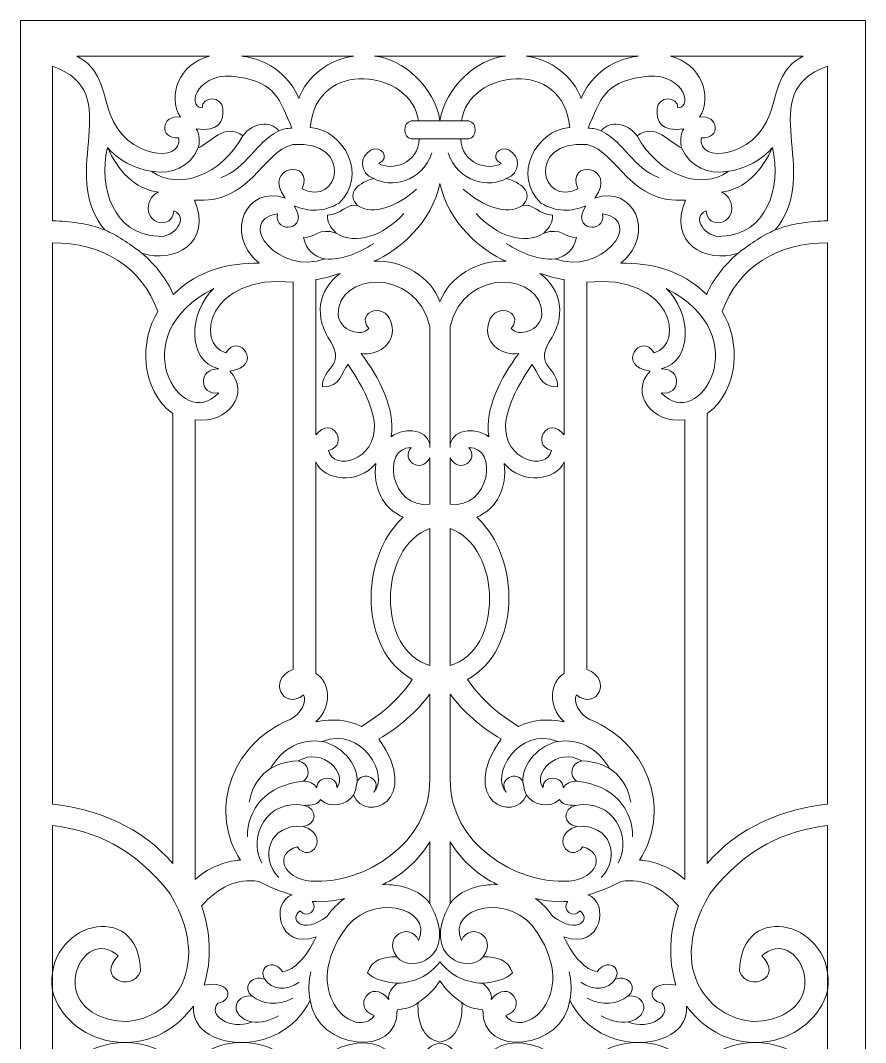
# Model space of a CAD drawing. Header units: centimetres. Extents: x -27.5 to -15.7, y -4.3 to 9.5.
# Drawn here: x -21.33 to -15.66, y 2.64 to 9.5 of the extents above; entities that cross this region are included whole.
import ezdxf

# ---------------------------------------------------------------- set-up
doc = ezdxf.new("R2010")
doc.units = ezdxf.units.CM
doc.header["$MEASUREMENT"] = 0
doc.layers.add('layer 1', color=7, linetype='Continuous')

msp = doc.modelspace()

# ---------------------------------------------------------------- linework, layer by layer
at = {"layer": 'layer 1', "color": 7, "lineweight": 9}
for points, knots in [([(-15.66078, 9.5), (-15.66078, 9.5), (-15.66078, -4.26058), (-15.66078, -4.26058), (-15.66078, -4.26058), (-15.66078, -4.26058), (-21.33182, -4.26058), (-21.33182, -4.26058), (-21.33182, -4.26058), (-21.33182, -4.26058), (-21.33182, 9.5), (-21.33182, 9.5), (-21.33182, 9.5), (-21.33182, 9.5), (-15.66078, 9.5), (-15.66078, 9.5)], [0, 0, 0, 0, 0.2, 0.2, 0.2, 0.2, 0.4, 0.4, 0.4, 0.4, 0.6, 0.6, 0.6, 0.6, 1, 1, 1, 1]), ([(-20.7298, 8.8717), (-20.7867, 9.04242), (-20.79231, 9.18005), (-20.9544, 9.26065), (-20.9544, 9.26065), (-20.65923, 9.26065), (-20.35923, 9.26065), (-20.06408, 9.26065), (-20.06408, 9.26065), (-20.266, 9.20987), (-20.34871, 8.99579), (-20.25763, 8.85062), (-20.25763, 8.85062), (-20.39033, 8.87377), (-20.40345, 8.7009), (-20.26973, 8.71271), (-20.26973, 8.71271), (-20.24271, 8.53705), (-20.62608, 8.57588), (-20.7298, 8.8717)], [0, 0, 0, 0, 0.1666667, 0.1666667, 0.1666667, 0.1666667, 0.3333333, 0.3333333, 0.3333333, 0.3333333, 0.5, 0.5, 0.5, 0.5, 0.6666667, 0.6666667, 0.6666667, 0.6666667, 1, 1, 1, 1]), ([(-19.84822, 9.26065), (-19.6504, 9.23944), (-19.5092, 9.1027), (-19.46349, 8.97567), (-19.46349, 8.97567), (-19.41342, 9.12436), (-19.25747, 9.24159), (-19.09372, 9.26065), (-19.09372, 9.26065), (-19.32911, 9.26065), (-19.61282, 9.26065), (-19.84822, 9.26065)], [0, 0, 0, 0, 0.25, 0.25, 0.25, 0.25, 0.5, 0.5, 0.5, 0.5, 1, 1, 1, 1]), ([(-18.9568, 9.26065), (-18.76399, 9.24306), (-18.55225, 9.05259), (-18.51647, 8.82757), (-18.51647, 8.82757), (-18.4807, 9.05259), (-18.26896, 9.24306), (-18.07613, 9.26065), (-18.07613, 9.26065), (-18.36969, 9.26065), (-18.66324, 9.26065), (-18.9568, 9.26065)], [0, 0, 0, 0, 0.25, 0.25, 0.25, 0.25, 0.5, 0.5, 0.5, 0.5, 1, 1, 1, 1]), ([(-17.18474, 9.26065), (-17.38256, 9.23944), (-17.52374, 9.1027), (-17.56945, 8.97567), (-17.56945, 8.97567), (-17.61952, 9.12436), (-17.77548, 9.24159), (-17.93923, 9.26065), (-17.93923, 9.26065), (-17.70384, 9.26065), (-17.42013, 9.26065), (-17.18474, 9.26065)], [0, 0, 0, 0, 0.25, 0.25, 0.25, 0.25, 0.5, 0.5, 0.5, 0.5, 1, 1, 1, 1]), ([(-16.30315, 8.8717), (-16.24623, 9.04242), (-16.24064, 9.18005), (-16.07855, 9.26065), (-16.07855, 9.26065), (-16.37371, 9.26065), (-16.6737, 9.26065), (-16.96887, 9.26065), (-16.96887, 9.26065), (-16.76695, 9.20987), (-16.68424, 8.99579), (-16.77532, 8.85062), (-16.77532, 8.85062), (-16.64262, 8.87377), (-16.62949, 8.7009), (-16.76323, 8.71271), (-16.76323, 8.71271), (-16.79024, 8.53705), (-16.40688, 8.57588), (-16.30315, 8.8717)], [0, 0, 0, 0, 0.1666667, 0.1666667, 0.1666667, 0.1666667, 0.3333333, 0.3333333, 0.3333333, 0.3333333, 0.5, 0.5, 0.5, 0.5, 0.6666667, 0.6666667, 0.6666667, 0.6666667, 1, 1, 1, 1]), ([(-20.76567, 8.09458), (-20.88274, 8.1404), (-20.99979, 8.15219), (-21.11687, 8.15657), (-21.11687, 8.15657), (-21.11687, 8.50794), (-21.11687, 8.84154), (-21.11687, 9.1929), (-21.11687, 9.1929), (-20.60918, 9.01914), (-21.08989, 8.4814), (-20.76567, 8.09458)], [0, 0, 0, 0, 0.25, 0.25, 0.25, 0.25, 0.5, 0.5, 0.5, 0.5, 1, 1, 1, 1]), ([(-19.6073, 8.20365), (-19.89658, 8.15497), (-19.59077, 7.78375), (-19.28839, 7.9007), (-19.28839, 7.9007), (-19.36813, 7.91841), (-19.4133, 7.95827), (-19.4319, 8.0442), (-19.4319, 8.0442), (-19.35394, 8.04155), (-19.32915, 8.11329), (-19.21398, 8.07343), (-19.21398, 8.07343), (-19.25207, 8.11507), (-19.27156, 8.14342), (-19.27245, 8.19302), (-19.27245, 8.19302), (-19.1812, 8.19657), (-19.14311, 8.27452), (-19.07048, 8.25946), (-19.07048, 8.25946), (-19.13603, 8.32767), (-19.09439, 8.4012), (-18.96152, 8.44017), (-18.96152, 8.44017), (-19.05807, 8.47384), (-19.05807, 8.59077), (-18.97747, 8.63152), (-18.97747, 8.63152), (-18.91545, 8.66652), (-18.84546, 8.5797), (-18.92698, 8.54116), (-18.92698, 8.54116), (-18.84393, 8.48779), (-18.65922, 8.53961), (-18.6559, 8.70592), (-18.6559, 8.70592), (-18.67361, 8.70592), (-18.69133, 8.70592), (-18.70905, 8.70592), (-18.70905, 8.70592), (-18.7662, 8.71256), (-18.76975, 8.8171), (-18.70905, 8.82552), (-18.70905, 8.82552), (-18.6931, 8.82552), (-18.67716, 8.82552), (-18.66122, 8.82552), (-18.66122, 8.82552), (-18.70552, 9.16916), (-19.34828, 9.25298), (-19.38672, 8.78283), (-19.38672, 8.78283), (-19.15064, 8.76046), (-19.00449, 8.45457), (-19.19273, 8.27541), (-19.19273, 8.27541), (-19.29681, 8.21339), (-19.39868, 8.21515), (-19.49568, 8.2568), (-19.49568, 8.2568), (-19.38452, 8.09423), (-19.6299, 8.05879), (-19.6073, 8.20365)], [0, 0, 0, 0, 0.0588235, 0.0588235, 0.0588235, 0.0588235, 0.1176471, 0.1176471, 0.1176471, 0.1176471, 0.1764706, 0.1764706, 0.1764706, 0.1764706, 0.2352941, 0.2352941, 0.2352941, 0.2352941, 0.2941176, 0.2941176, 0.2941176, 0.2941176, 0.3529412, 0.3529412, 0.3529412, 0.3529412, 0.4117647, 0.4117647, 0.4117647, 0.4117647, 0.4705882, 0.4705882, 0.4705882, 0.4705882, 0.5294118, 0.5294118, 0.5294118, 0.5294118, 0.5882353, 0.5882353, 0.5882353, 0.5882353, 0.6470588, 0.6470588, 0.6470588, 0.6470588, 0.7058824, 0.7058824, 0.7058824, 0.7058824, 0.7647059, 0.7647059, 0.7647059, 0.7647059, 0.8235294, 0.8235294, 0.8235294, 0.8235294, 0.8823529, 0.8823529, 0.8823529, 0.8823529, 1, 1, 1, 1]), ([(-17.42565, 8.20365), (-17.13637, 8.15497), (-17.44216, 7.78375), (-17.74456, 7.9007), (-17.74456, 7.9007), (-17.66483, 7.91841), (-17.61965, 7.95827), (-17.60105, 8.0442), (-17.60105, 8.0442), (-17.679, 8.04155), (-17.70381, 8.11329), (-17.81896, 8.07343), (-17.81896, 8.07343), (-17.78088, 8.11507), (-17.76139, 8.14342), (-17.7605, 8.19302), (-17.7605, 8.19302), (-17.85173, 8.19657), (-17.88983, 8.27452), (-17.96247, 8.25946), (-17.96247, 8.25946), (-17.89692, 8.32767), (-17.93856, 8.4012), (-18.07143, 8.44017), (-18.07143, 8.44017), (-17.97487, 8.47384), (-17.97487, 8.59077), (-18.05549, 8.63152), (-18.05549, 8.63152), (-18.11751, 8.66652), (-18.18749, 8.5797), (-18.10598, 8.54116), (-18.10598, 8.54116), (-18.18903, 8.48779), (-18.37372, 8.53961), (-18.37704, 8.70592), (-18.37704, 8.70592), (-18.35934, 8.70592), (-18.34162, 8.70592), (-18.3239, 8.70592), (-18.3239, 8.70592), (-18.26676, 8.71256), (-18.26321, 8.8171), (-18.3239, 8.82552), (-18.3239, 8.82552), (-18.33985, 8.82552), (-18.3558, 8.82552), (-18.37174, 8.82552), (-18.37174, 8.82552), (-18.32743, 9.16916), (-17.68467, 9.25298), (-17.64622, 8.78283), (-17.64622, 8.78283), (-17.8823, 8.76046), (-18.02847, 8.45457), (-17.84022, 8.27541), (-17.84022, 8.27541), (-17.73613, 8.21339), (-17.63426, 8.21515), (-17.53727, 8.2568), (-17.53727, 8.2568), (-17.64843, 8.09423), (-17.40305, 8.05879), (-17.42565, 8.20365)], [0, 0, 0, 0, 0.0588235, 0.0588235, 0.0588235, 0.0588235, 0.1176471, 0.1176471, 0.1176471, 0.1176471, 0.1764706, 0.1764706, 0.1764706, 0.1764706, 0.2352941, 0.2352941, 0.2352941, 0.2352941, 0.2941176, 0.2941176, 0.2941176, 0.2941176, 0.3529412, 0.3529412, 0.3529412, 0.3529412, 0.4117647, 0.4117647, 0.4117647, 0.4117647, 0.4705882, 0.4705882, 0.4705882, 0.4705882, 0.5294118, 0.5294118, 0.5294118, 0.5294118, 0.5882353, 0.5882353, 0.5882353, 0.5882353, 0.6470588, 0.6470588, 0.6470588, 0.6470588, 0.7058824, 0.7058824, 0.7058824, 0.7058824, 0.7647059, 0.7647059, 0.7647059, 0.7647059, 0.8235294, 0.8235294, 0.8235294, 0.8235294, 0.8823529, 0.8823529, 0.8823529, 0.8823529, 1, 1, 1, 1]), ([(-16.26728, 8.09458), (-16.15022, 8.1404), (-16.03314, 8.15219), (-15.91608, 8.15657), (-15.91608, 8.15657), (-15.91608, 8.50794), (-15.91608, 8.84154), (-15.91608, 9.1929), (-15.91608, 9.1929), (-16.42377, 9.01914), (-15.94307, 8.4814), (-16.26728, 8.09458)], [0, 0, 0, 0, 0.25, 0.25, 0.25, 0.25, 0.5, 0.5, 0.5, 0.5, 1, 1, 1, 1]), ([(-19.97407, 8.90399), (-19.97786, 8.9999), (-20.11355, 8.99199), (-20.11243, 8.91362), (-20.11243, 8.91362), (-20.22675, 8.92482), (-20.13634, 9.17129), (-19.86628, 9.12052), (-19.86628, 9.12052), (-19.61796, 9.07999), (-19.59367, 8.97131), (-19.51004, 8.77821), (-19.51004, 8.77821), (-19.54507, 8.7753), (-19.56996, 8.7718), (-19.59877, 8.75953), (-19.59877, 8.75953), (-19.65472, 8.83145), (-19.77072, 8.8142), (-19.83925, 8.72683), (-19.83925, 8.72683), (-19.9669, 8.8179), (-20.05251, 8.68014), (-20.13811, 8.64512), (-20.13811, 8.64512), (-20.12956, 8.68248), (-20.12956, 8.73619), (-20.15213, 8.77354), (-20.15213, 8.77354), (-19.99875, 8.74581), (-19.96621, 8.83037), (-19.97407, 8.90399)], [0, 0, 0, 0, 0.1111111, 0.1111111, 0.1111111, 0.1111111, 0.2222222, 0.2222222, 0.2222222, 0.2222222, 0.3333333, 0.3333333, 0.3333333, 0.3333333, 0.4444444, 0.4444444, 0.4444444, 0.4444444, 0.5555556, 0.5555556, 0.5555556, 0.5555556, 0.6666667, 0.6666667, 0.6666667, 0.6666667, 0.7777778, 0.7777778, 0.7777778, 0.7777778, 1, 1, 1, 1]), ([(-17.05886, 8.90399), (-17.05508, 8.9999), (-16.9194, 8.99199), (-16.92052, 8.91362), (-16.92052, 8.91362), (-16.8062, 8.92482), (-16.89662, 9.17129), (-17.16667, 9.12052), (-17.16667, 9.12052), (-17.41499, 9.07999), (-17.43929, 8.97131), (-17.52292, 8.77821), (-17.52292, 8.77821), (-17.48789, 8.7753), (-17.46299, 8.7718), (-17.43419, 8.75953), (-17.43419, 8.75953), (-17.37822, 8.83145), (-17.26223, 8.8142), (-17.19369, 8.72683), (-17.19369, 8.72683), (-17.06606, 8.8179), (-16.98045, 8.68014), (-16.89482, 8.64512), (-16.89482, 8.64512), (-16.90339, 8.68248), (-16.90339, 8.73619), (-16.88082, 8.77354), (-16.88082, 8.77354), (-17.0342, 8.74581), (-17.06674, 8.83037), (-17.05886, 8.90399)], [0, 0, 0, 0, 0.1111111, 0.1111111, 0.1111111, 0.1111111, 0.2222222, 0.2222222, 0.2222222, 0.2222222, 0.3333333, 0.3333333, 0.3333333, 0.3333333, 0.4444444, 0.4444444, 0.4444444, 0.4444444, 0.5555556, 0.5555556, 0.5555556, 0.5555556, 0.6666667, 0.6666667, 0.6666667, 0.6666667, 0.7777778, 0.7777778, 0.7777778, 0.7777778, 1, 1, 1, 1]), ([(-18.66122, 8.82552), (-18.66122, 8.82552), (-18.37174, 8.82552), (-18.37174, 8.82552), (-18.37174, 8.82552), (-18.37174, 8.82552), (-18.66122, 8.82552), (-18.66122, 8.82552)], [0, 0, 0, 0, 0.3333333, 0.3333333, 0.3333333, 0.3333333, 1, 1, 1, 1]), ([(-20.74799, 8.64792), (-20.81014, 8.371), (-20.70518, 8.06575), (-20.40803, 8.05234), (-20.40803, 8.05234), (-20.29823, 8.03829), (-20.19722, 8.18235), (-20.30263, 8.22365), (-20.30263, 8.22365), (-20.31194, 8.09382), (-20.49611, 8.1321), (-20.4722, 8.26053), (-20.4722, 8.26053), (-20.45945, 8.31324), (-20.43879, 8.33632), (-20.40276, 8.3475), (-20.40276, 8.3475), (-20.56814, 8.36771), (-20.67926, 8.49771), (-20.74799, 8.64792)], [0, 0, 0, 0, 0.1666667, 0.1666667, 0.1666667, 0.1666667, 0.3333333, 0.3333333, 0.3333333, 0.3333333, 0.5, 0.5, 0.5, 0.5, 0.6666667, 0.6666667, 0.6666667, 0.6666667, 1, 1, 1, 1]), ([(-19.73047, 7.87188), (-19.92534, 7.87468), (-20.13129, 7.83086), (-20.30694, 7.66135), (-20.30694, 7.66135), (-20.34662, 7.76558), (-20.42766, 7.86039), (-20.51747, 7.93955), (-20.51747, 7.93955), (-20.2994, 7.86437), (-20.04042, 8.00974), (-20.16406, 8.29546), (-20.16406, 8.29546), (-19.79647, 8.26205), (-19.70959, 8.6146), (-19.5049, 8.66891), (-19.5049, 8.66891), (-19.09099, 8.69657), (-19.19138, 8.24446), (-19.44224, 8.37065), (-19.44224, 8.37065), (-19.35458, 8.57414), (-19.71593, 8.5279), (-19.55502, 8.30799), (-19.55502, 8.30799), (-19.81029, 8.39864), (-19.97406, 8.07615), (-19.73047, 7.87188)], [0, 0, 0, 0, 0.125, 0.125, 0.125, 0.125, 0.25, 0.25, 0.25, 0.25, 0.375, 0.375, 0.375, 0.375, 0.5, 0.5, 0.5, 0.5, 0.625, 0.625, 0.625, 0.625, 0.75, 0.75, 0.75, 0.75, 1, 1, 1, 1]), ([(-18.6559, 8.70592), (-18.6559, 8.70592), (-18.37704, 8.70592), (-18.37704, 8.70592), (-18.37704, 8.70592), (-18.37704, 8.70592), (-18.6559, 8.70592), (-18.6559, 8.70592)], [0, 0, 0, 0, 0.3333333, 0.3333333, 0.3333333, 0.3333333, 1, 1, 1, 1]), ([(-17.30249, 7.87188), (-17.10761, 7.87468), (-16.90167, 7.83086), (-16.72602, 7.66135), (-16.72602, 7.66135), (-16.68633, 7.76558), (-16.60529, 7.86039), (-16.51549, 7.93955), (-16.51549, 7.93955), (-16.73353, 7.86437), (-16.99252, 8.00974), (-16.86888, 8.29546), (-16.86888, 8.29546), (-17.23649, 8.26205), (-17.32336, 8.6146), (-17.52806, 8.66891), (-17.52806, 8.66891), (-17.94196, 8.69657), (-17.84158, 8.24446), (-17.59071, 8.37065), (-17.59071, 8.37065), (-17.67836, 8.57414), (-17.31702, 8.5279), (-17.47793, 8.30799), (-17.47793, 8.30799), (-17.22265, 8.39864), (-17.05889, 8.07615), (-17.30249, 7.87188)], [0, 0, 0, 0, 0.125, 0.125, 0.125, 0.125, 0.25, 0.25, 0.25, 0.25, 0.375, 0.375, 0.375, 0.375, 0.5, 0.5, 0.5, 0.5, 0.625, 0.625, 0.625, 0.625, 0.75, 0.75, 0.75, 0.75, 1, 1, 1, 1]), ([(-16.28496, 8.64792), (-16.22279, 8.371), (-16.32777, 8.06575), (-16.6249, 8.05234), (-16.6249, 8.05234), (-16.73472, 8.03829), (-16.83573, 8.18235), (-16.73031, 8.22365), (-16.73031, 8.22365), (-16.72101, 8.09382), (-16.53685, 8.1321), (-16.56076, 8.26053), (-16.56076, 8.26053), (-16.57351, 8.31324), (-16.59417, 8.33632), (-16.63017, 8.3475), (-16.63017, 8.3475), (-16.46481, 8.36771), (-16.35369, 8.49771), (-16.28496, 8.64792)], [0, 0, 0, 0, 0.1666667, 0.1666667, 0.1666667, 0.1666667, 0.3333333, 0.3333333, 0.3333333, 0.3333333, 0.5, 0.5, 0.5, 0.5, 0.6666667, 0.6666667, 0.6666667, 0.6666667, 1, 1, 1, 1]), ([(-18.51647, 8.40681), (-18.57184, 8.14421), (-18.79052, 7.95786), (-18.96113, 7.88451), (-18.96113, 7.88451), (-18.77642, 7.9004), (-18.57057, 7.77487), (-18.51647, 7.61277), (-18.51647, 7.61277), (-18.46236, 7.77487), (-18.25653, 7.9004), (-18.07181, 7.88451), (-18.07181, 7.88451), (-18.24243, 7.95786), (-18.46111, 8.14421), (-18.51647, 8.40681)], [0, 0, 0, 0, 0.2, 0.2, 0.2, 0.2, 0.4, 0.4, 0.4, 0.4, 0.6, 0.6, 0.6, 0.6, 1, 1, 1, 1]), ([(-21.11687, 8.00775), (-20.78565, 8.01216), (-20.51852, 7.84909), (-20.40936, 7.5468), (-20.40936, 7.5468), (-20.53251, 7.36013), (-20.5277, 7.02386), (-20.31026, 6.86259), (-20.31026, 6.86259), (-20.31026, 5.86747), (-20.31026, 4.84128), (-20.31026, 3.84614), (-20.31026, 3.84614), (-20.51175, 4.08696), (-20.82976, 4.2144), (-21.11687, 4.24258), (-21.11687, 4.24258), (-21.11687, 5.49293), (-21.11687, 6.75739), (-21.11687, 8.00775)], [0, 0, 0, 0, 0.1666667, 0.1666667, 0.1666667, 0.1666667, 0.3333333, 0.3333333, 0.3333333, 0.3333333, 0.5, 0.5, 0.5, 0.5, 0.6666667, 0.6666667, 0.6666667, 0.6666667, 1, 1, 1, 1]), ([(-15.91608, 8.00775), (-16.2473, 8.01216), (-16.51443, 7.84909), (-16.62359, 7.5468), (-16.62359, 7.5468), (-16.50045, 7.36013), (-16.50524, 7.02386), (-16.72269, 6.86259), (-16.72269, 6.86259), (-16.72269, 5.86747), (-16.72269, 4.84128), (-16.72269, 3.84614), (-16.72269, 3.84614), (-16.52121, 4.08696), (-16.20318, 4.2144), (-15.91608, 4.24258), (-15.91608, 4.24258), (-15.91608, 5.49293), (-15.91608, 6.75739), (-15.91608, 8.00775)], [0, 0, 0, 0, 0.1666667, 0.1666667, 0.1666667, 0.1666667, 0.3333333, 0.3333333, 0.3333333, 0.3333333, 0.5, 0.5, 0.5, 0.5, 0.6666667, 0.6666667, 0.6666667, 0.6666667, 1, 1, 1, 1]), ([(-18.84396, 6.70811), (-18.7485, 6.77962), (-18.58388, 6.75373), (-18.58388, 6.6364), (-18.58388, 6.6364), (-18.58388, 6.90649), (-18.58388, 7.17658), (-18.58388, 7.44666), (-18.58388, 7.44666), (-18.68367, 7.85588), (-19.21025, 7.80468), (-19.20009, 7.52793), (-19.20009, 7.52793), (-19.19244, 7.41837), (-19.04186, 7.37296), (-18.99455, 7.43471), (-18.99455, 7.43471), (-19.09257, 7.54986), (-18.85992, 7.62873), (-18.8368, 7.44188), (-18.8368, 7.44188), (-18.82443, 7.32555), (-18.93517, 7.25066), (-19.04473, 7.26501), (-19.04473, 7.26501), (-18.92204, 7.10009), (-18.81768, 6.9041), (-18.84396, 6.70811)], [0, 0, 0, 0, 0.125, 0.125, 0.125, 0.125, 0.25, 0.25, 0.25, 0.25, 0.375, 0.375, 0.375, 0.375, 0.5, 0.5, 0.5, 0.5, 0.625, 0.625, 0.625, 0.625, 0.75, 0.75, 0.75, 0.75, 1, 1, 1, 1]), ([(-18.18899, 6.70811), (-18.28444, 6.77962), (-18.44908, 6.75373), (-18.44908, 6.6364), (-18.44908, 6.6364), (-18.44908, 6.90649), (-18.44908, 7.17658), (-18.44908, 7.44666), (-18.44908, 7.44666), (-18.34928, 7.85588), (-17.82271, 7.80468), (-17.83286, 7.52793), (-17.83286, 7.52793), (-17.8405, 7.41837), (-17.99109, 7.37296), (-18.03841, 7.43471), (-18.03841, 7.43471), (-17.94039, 7.54986), (-18.17303, 7.62873), (-18.19615, 7.44188), (-18.19615, 7.44188), (-18.20852, 7.32555), (-18.09778, 7.25066), (-17.98822, 7.26501), (-17.98822, 7.26501), (-18.11092, 7.10009), (-18.21528, 6.9041), (-18.18899, 6.70811)], [0, 0, 0, 0, 0.125, 0.125, 0.125, 0.125, 0.25, 0.25, 0.25, 0.25, 0.375, 0.375, 0.375, 0.375, 0.5, 0.5, 0.5, 0.5, 0.625, 0.625, 0.625, 0.625, 0.75, 0.75, 0.75, 0.75, 1, 1, 1, 1]), ([(-19.502, 5.14553), (-19.502, 6.00246), (-19.502, 6.88858), (-19.502, 7.74552), (-19.502, 7.74552), (-20.07999, 7.8015), (-20.16011, 7.32754), (-19.95323, 7.27017), (-19.95323, 7.27017), (-19.86674, 7.41619), (-19.6909, 7.17838), (-19.9275, 7.14856), (-19.9275, 7.14856), (-19.78598, 7.00358), (-19.93506, 6.79214), (-20.15871, 6.82075), (-20.15871, 6.82075), (-20.15871, 5.79762), (-20.15871, 4.76032), (-20.15871, 3.73719), (-20.15871, 3.73719), (-20.08586, 3.80753), (-19.96671, 3.86205), (-19.85511, 3.86814), (-19.85511, 3.86814), (-20.05914, 4.17371), (-19.94352, 4.63475), (-19.52185, 4.81191), (-19.52185, 4.81191), (-19.44965, 4.8445), (-19.40487, 4.93803), (-19.43282, 4.97629), (-19.43282, 4.97629), (-19.56362, 4.86359), (-19.68209, 5.08438), (-19.502, 5.14553)], [0, 0, 0, 0, 0.1, 0.1, 0.1, 0.1, 0.2, 0.2, 0.2, 0.2, 0.3, 0.3, 0.3, 0.3, 0.4, 0.4, 0.4, 0.4, 0.5, 0.5, 0.5, 0.5, 0.6, 0.6, 0.6, 0.6, 0.7, 0.7, 0.7, 0.7, 0.8, 0.8, 0.8, 0.8, 1, 1, 1, 1]), ([(-19.34949, 6.71935), (-19.24441, 6.85754), (-19.12004, 6.65526), (-19.26397, 6.61535), (-19.26397, 6.61535), (-19.23198, 6.47015), (-18.94349, 6.55163), (-18.95643, 6.78782), (-18.95643, 6.78782), (-18.96325, 6.91174), (-19.05265, 7.07557), (-19.13366, 7.1915), (-19.13366, 7.1915), (-19.18139, 7.14183), (-19.17658, 7.04173), (-19.30414, 7.04249), (-19.30414, 7.04249), (-19.31377, 7.17125), (-19.14887, 7.17603), (-19.24981, 7.34472), (-19.24981, 7.34472), (-19.36094, 7.50931), (-19.33985, 7.69125), (-19.18554, 7.80334), (-19.18554, 7.80334), (-19.2402, 7.7869), (-19.29483, 7.76761), (-19.34949, 7.76261), (-19.34949, 7.76261), (-19.34949, 7.41201), (-19.34949, 7.06996), (-19.34949, 6.71935)], [0, 0, 0, 0, 0.1111111, 0.1111111, 0.1111111, 0.1111111, 0.2222222, 0.2222222, 0.2222222, 0.2222222, 0.3333333, 0.3333333, 0.3333333, 0.3333333, 0.4444444, 0.4444444, 0.4444444, 0.4444444, 0.5555556, 0.5555556, 0.5555556, 0.5555556, 0.6666667, 0.6666667, 0.6666667, 0.6666667, 0.7777778, 0.7777778, 0.7777778, 0.7777778, 1, 1, 1, 1]), ([(-17.68346, 6.71935), (-17.78854, 6.85754), (-17.91291, 6.65526), (-17.76899, 6.61535), (-17.76899, 6.61535), (-17.80097, 6.47015), (-18.08947, 6.55163), (-18.0765, 6.78782), (-18.0765, 6.78782), (-18.06971, 6.91174), (-17.98028, 7.07557), (-17.89928, 7.1915), (-17.89928, 7.1915), (-17.85157, 7.14183), (-17.85636, 7.04173), (-17.7288, 7.04249), (-17.7288, 7.04249), (-17.71918, 7.17125), (-17.88409, 7.17603), (-17.78314, 7.34472), (-17.78314, 7.34472), (-17.67202, 7.50931), (-17.6931, 7.69125), (-17.84741, 7.80334), (-17.84741, 7.80334), (-17.79276, 7.7869), (-17.73812, 7.76761), (-17.68346, 7.76261), (-17.68346, 7.76261), (-17.68346, 7.41201), (-17.68346, 7.06996), (-17.68346, 6.71935)], [0, 0, 0, 0, 0.1111111, 0.1111111, 0.1111111, 0.1111111, 0.2222222, 0.2222222, 0.2222222, 0.2222222, 0.3333333, 0.3333333, 0.3333333, 0.3333333, 0.4444444, 0.4444444, 0.4444444, 0.4444444, 0.5555556, 0.5555556, 0.5555556, 0.5555556, 0.6666667, 0.6666667, 0.6666667, 0.6666667, 0.7777778, 0.7777778, 0.7777778, 0.7777778, 1, 1, 1, 1]), ([(-17.53095, 5.14553), (-17.53095, 6.00246), (-17.53095, 6.88858), (-17.53095, 7.74552), (-17.53095, 7.74552), (-16.95296, 7.8015), (-16.87282, 7.32754), (-17.07972, 7.27017), (-17.07972, 7.27017), (-17.16622, 7.41619), (-17.34204, 7.17838), (-17.10546, 7.14856), (-17.10546, 7.14856), (-17.24698, 7.00358), (-17.09789, 6.79214), (-16.87423, 6.82075), (-16.87423, 6.82075), (-16.87423, 5.79762), (-16.87423, 4.76032), (-16.87423, 3.73719), (-16.87423, 3.73719), (-16.94709, 3.80753), (-17.06624, 3.86205), (-17.17783, 3.86814), (-17.17783, 3.86814), (-16.97379, 4.17371), (-17.08941, 4.63475), (-17.51111, 4.81191), (-17.51111, 4.81191), (-17.5833, 4.8445), (-17.62808, 4.93803), (-17.60011, 4.97629), (-17.60011, 4.97629), (-17.46934, 4.86359), (-17.35087, 5.08438), (-17.53095, 5.14553)], [0, 0, 0, 0, 0.1, 0.1, 0.1, 0.1, 0.2, 0.2, 0.2, 0.2, 0.3, 0.3, 0.3, 0.3, 0.4, 0.4, 0.4, 0.4, 0.5, 0.5, 0.5, 0.5, 0.6, 0.6, 0.6, 0.6, 0.7, 0.7, 0.7, 0.7, 0.8, 0.8, 0.8, 0.8, 1, 1, 1, 1]), ([(-20.00088, 7.16302), (-20.14608, 7.16896), (-20.12987, 6.9765), (-20.00088, 7.00255), (-20.00088, 7.00255), (-20.2526, 6.72602), (-20.65939, 7.38949), (-20.03454, 7.70138), (-20.03454, 7.70138), (-20.2045, 7.54457), (-20.21658, 7.2137), (-20.00088, 7.16302)], [0, 0, 0, 0, 0.25, 0.25, 0.25, 0.25, 0.5, 0.5, 0.5, 0.5, 1, 1, 1, 1]), ([(-17.03206, 7.16302), (-16.88688, 7.16896), (-16.90309, 6.9765), (-17.03206, 7.00255), (-17.03206, 7.00255), (-16.78036, 6.72602), (-16.37356, 7.38949), (-16.99842, 7.70138), (-16.99842, 7.70138), (-16.82846, 7.54457), (-16.81638, 7.2137), (-17.03206, 7.16302)], [0, 0, 0, 0, 0.25, 0.25, 0.25, 0.25, 0.5, 0.5, 0.5, 0.5, 1, 1, 1, 1]), ([(-18.58388, 6.25541), (-18.58388, 6.35615), (-18.58388, 6.46582), (-18.58388, 6.56657), (-18.58388, 6.56657), (-18.64776, 6.45151), (-18.78296, 6.55398), (-18.71017, 6.63506), (-18.71017, 6.63506), (-18.91143, 6.63921), (-18.85177, 6.22028), (-18.58388, 6.25541)], [0, 0, 0, 0, 0.25, 0.25, 0.25, 0.25, 0.5, 0.5, 0.5, 0.5, 1, 1, 1, 1]), ([(-18.44908, 6.25541), (-18.44908, 6.35615), (-18.44908, 6.46582), (-18.44908, 6.56657), (-18.44908, 6.56657), (-18.38517, 6.45151), (-18.24999, 6.55398), (-18.32278, 6.63506), (-18.32278, 6.63506), (-18.12152, 6.63921), (-18.18117, 6.22028), (-18.44908, 6.25541)], [0, 0, 0, 0, 0.25, 0.25, 0.25, 0.25, 0.5, 0.5, 0.5, 0.5, 1, 1, 1, 1]), ([(-18.70214, 5.07919), (-18.79161, 4.94382), (-18.90936, 4.84784), (-19.04392, 4.76476), (-19.04392, 4.76476), (-19.131, 4.81023), (-19.24302, 4.81801), (-19.34949, 4.79459), (-19.34949, 4.79459), (-19.23337, 4.90512), (-19.25636, 5.06457), (-19.34949, 5.11909), (-19.34949, 5.11909), (-19.34949, 5.59276), (-19.34949, 6.06643), (-19.34949, 6.5401), (-19.34949, 6.5401), (-19.29776, 6.41168), (-19.06445, 6.38506), (-18.94767, 6.52782), (-18.94767, 6.52782), (-18.96629, 6.36514), (-18.90093, 6.22635), (-18.76352, 6.16873), (-18.76352, 6.16873), (-19.06279, 5.88919), (-19.05767, 5.27895), (-18.70214, 5.07919)], [0, 0, 0, 0, 0.125, 0.125, 0.125, 0.125, 0.25, 0.25, 0.25, 0.25, 0.375, 0.375, 0.375, 0.375, 0.5, 0.5, 0.5, 0.5, 0.625, 0.625, 0.625, 0.625, 0.75, 0.75, 0.75, 0.75, 1, 1, 1, 1]), ([(-18.3308, 5.07919), (-18.24132, 4.94382), (-18.1236, 4.84784), (-17.98904, 4.76476), (-17.98904, 4.76476), (-17.90196, 4.81023), (-17.78993, 4.81801), (-17.68346, 4.79459), (-17.68346, 4.79459), (-17.79959, 4.90512), (-17.7766, 5.06457), (-17.68346, 5.11909), (-17.68346, 5.11909), (-17.68346, 5.59276), (-17.68346, 6.06643), (-17.68346, 6.5401), (-17.68346, 6.5401), (-17.73517, 6.41168), (-17.96849, 6.38506), (-18.08527, 6.52782), (-18.08527, 6.52782), (-18.06665, 6.36514), (-18.13201, 6.22635), (-18.26942, 6.16873), (-18.26942, 6.16873), (-17.97016, 5.88919), (-17.97528, 5.27895), (-18.3308, 5.07919)], [0, 0, 0, 0, 0.125, 0.125, 0.125, 0.125, 0.25, 0.25, 0.25, 0.25, 0.375, 0.375, 0.375, 0.375, 0.5, 0.5, 0.5, 0.5, 0.625, 0.625, 0.625, 0.625, 0.75, 0.75, 0.75, 0.75, 1, 1, 1, 1]), ([(-18.58388, 5.17256), (-18.93818, 5.26967), (-18.93632, 5.96664), (-18.58388, 6.09192), (-18.58388, 6.09192), (-18.58388, 5.78547), (-18.58388, 5.47901), (-18.58388, 5.17256)], [0, 0, 0, 0, 0.3333333, 0.3333333, 0.3333333, 0.3333333, 1, 1, 1, 1]), ([(-18.44908, 5.17256), (-18.09476, 5.26967), (-18.09662, 5.96664), (-18.44908, 6.09192), (-18.44908, 6.09192), (-18.44908, 5.78547), (-18.44908, 5.47901), (-18.44908, 5.17256)], [0, 0, 0, 0, 0.3333333, 0.3333333, 0.3333333, 0.3333333, 1, 1, 1, 1]), ([(-19.47448, 3.9565), (-19.63056, 3.91265), (-19.57744, 3.74709), (-19.38173, 3.72615), (-19.38173, 3.72615), (-19.01641, 3.70513), (-18.58388, 3.98486), (-18.58388, 4.40544), (-18.58388, 4.40544), (-18.58388, 4.59746), (-18.58388, 4.78948), (-18.58388, 4.9815), (-18.58388, 4.9815), (-18.66778, 4.86862), (-18.79765, 4.74953), (-18.92622, 4.68215), (-18.92622, 4.68215), (-18.63585, 4.26229), (-19.01437, 4.11317), (-19.09715, 4.30415), (-19.09715, 4.30415), (-19.13908, 4.23615), (-19.25799, 4.21189), (-19.31739, 4.27456), (-19.31739, 4.27456), (-19.33154, 4.23941), (-19.37649, 4.23506), (-19.42585, 4.23513), (-19.42585, 4.23513), (-19.33693, 4.21101), (-19.33899, 4.10801), (-19.43572, 4.09378), (-19.43572, 4.09378), (-19.24813, 4.03597), (-19.37939, 3.83572), (-19.47448, 3.9565)], [0, 0, 0, 0, 0.1, 0.1, 0.1, 0.1, 0.2, 0.2, 0.2, 0.2, 0.3, 0.3, 0.3, 0.3, 0.4, 0.4, 0.4, 0.4, 0.5, 0.5, 0.5, 0.5, 0.6, 0.6, 0.6, 0.6, 0.7, 0.7, 0.7, 0.7, 0.8, 0.8, 0.8, 0.8, 1, 1, 1, 1]), ([(-17.55847, 3.9565), (-17.4024, 3.91265), (-17.45551, 3.74709), (-17.6512, 3.72615), (-17.6512, 3.72615), (-18.01654, 3.70513), (-18.44908, 3.98486), (-18.44908, 4.40544), (-18.44908, 4.40544), (-18.44908, 4.59746), (-18.44908, 4.78948), (-18.44908, 4.9815), (-18.44908, 4.9815), (-18.36518, 4.86862), (-18.23528, 4.74953), (-18.10672, 4.68215), (-18.10672, 4.68215), (-18.3971, 4.26229), (-18.01858, 4.11317), (-17.9358, 4.30415), (-17.9358, 4.30415), (-17.89387, 4.23615), (-17.77496, 4.21189), (-17.71557, 4.27456), (-17.71557, 4.27456), (-17.70141, 4.23941), (-17.65646, 4.23506), (-17.60711, 4.23513), (-17.60711, 4.23513), (-17.69603, 4.21101), (-17.69395, 4.10801), (-17.59724, 4.09378), (-17.59724, 4.09378), (-17.78483, 4.03597), (-17.65356, 3.83572), (-17.55847, 3.9565)], [0, 0, 0, 0, 0.1, 0.1, 0.1, 0.1, 0.2, 0.2, 0.2, 0.2, 0.3, 0.3, 0.3, 0.3, 0.4, 0.4, 0.4, 0.4, 0.5, 0.5, 0.5, 0.5, 0.6, 0.6, 0.6, 0.6, 0.7, 0.7, 0.7, 0.7, 0.8, 0.8, 0.8, 0.8, 1, 1, 1, 1]), ([(-19.07281, 4.39308), (-19.06568, 4.5231), (-19.19136, 4.64086), (-19.30755, 4.66339), (-19.30755, 4.66339), (-19.03799, 4.76925), (-18.84968, 4.4282), (-18.96135, 4.32432), (-18.96135, 4.32432), (-18.89853, 4.41088), (-19.03684, 4.47569), (-19.07281, 4.39308)], [0, 0, 0, 0, 0.25, 0.25, 0.25, 0.25, 0.5, 0.5, 0.5, 0.5, 1, 1, 1, 1]), ([(-17.96014, 4.39308), (-17.96726, 4.5231), (-17.84159, 4.64086), (-17.7254, 4.66339), (-17.7254, 4.66339), (-17.99496, 4.76925), (-18.18327, 4.4282), (-18.07158, 4.32432), (-18.07158, 4.32432), (-18.13442, 4.41088), (-17.99612, 4.47569), (-17.96014, 4.39308)], [0, 0, 0, 0, 0.25, 0.25, 0.25, 0.25, 0.5, 0.5, 0.5, 0.5, 1, 1, 1, 1]), ([(-19.34548, 4.35278), (-19.33368, 4.45188), (-19.20009, 4.42805), (-19.20796, 4.35515), (-19.20796, 4.35515), (-19.13413, 4.44103), (-19.29977, 4.63244), (-19.46878, 4.53298), (-19.46878, 4.53298), (-19.39448, 4.5227), (-19.38104, 4.43023), (-19.43321, 4.39782), (-19.43321, 4.39782), (-19.39843, 4.39782), (-19.35654, 4.38359), (-19.34548, 4.35278)], [0, 0, 0, 0, 0.2, 0.2, 0.2, 0.2, 0.4, 0.4, 0.4, 0.4, 0.6, 0.6, 0.6, 0.6, 1, 1, 1, 1]), ([(-17.68748, 4.35278), (-17.69927, 4.45188), (-17.83286, 4.42805), (-17.825, 4.35515), (-17.825, 4.35515), (-17.89881, 4.44103), (-17.73317, 4.63244), (-17.56418, 4.53298), (-17.56418, 4.53298), (-17.63848, 4.5227), (-17.65191, 4.43023), (-17.59974, 4.39782), (-17.59974, 4.39782), (-17.63451, 4.39782), (-17.6764, 4.38359), (-17.68748, 4.35278)], [0, 0, 0, 0, 0.2, 0.2, 0.2, 0.2, 0.4, 0.4, 0.4, 0.4, 0.6, 0.6, 0.6, 0.6, 1, 1, 1, 1]), ([(-15.91608, 4.10036), (-16.19671, 4.06344), (-16.46635, 3.95336), (-16.70567, 3.64105), (-16.70567, 3.64105), (-17.04886, 3.06003), (-16.60332, 2.72717), (-16.32378, 2.79469), (-16.32378, 2.79469), (-15.86447, 2.88132), (-16.11755, 3.44059), (-16.35698, 3.22618), (-16.35698, 3.22618), (-16.20859, 3.0825), (-16.44117, 2.97184), (-16.507, 3.12099), (-16.507, 3.12099), (-16.50091, 3.61696), (-15.85152, 3.45141), (-15.91608, 2.9908), (-15.91608, 2.9908), (-16.00447, 2.64722), (-16.54481, 2.46847), (-16.86264, 2.8892), (-16.86264, 2.8892), (-16.836, 2.59324), (-17.44539, 2.51954), (-17.64427, 2.92794), (-17.64427, 2.92794), (-17.68811, 2.59858), (-18.24061, 2.53325), (-18.22904, 2.86385), (-18.22904, 2.86385), (-18.28079, 2.87108), (-18.32754, 2.87579), (-18.36923, 2.91192), (-18.36923, 2.91192), (-18.36362, 2.79539), (-18.39636, 2.66819), (-18.51647, 2.64718), (-18.51647, 2.64718), (-18.63659, 2.66819), (-18.66933, 2.79539), (-18.66371, 2.91192), (-18.66371, 2.91192), (-18.70542, 2.87579), (-18.75214, 2.87108), (-18.80391, 2.86385), (-18.80391, 2.86385), (-18.79235, 2.53325), (-19.34484, 2.59858), (-19.38869, 2.92794), (-19.38869, 2.92794), (-19.58756, 2.51954), (-20.19695, 2.59324), (-20.17032, 2.8892), (-20.17032, 2.8892), (-20.48814, 2.46847), (-21.02847, 2.64722), (-21.11687, 2.9908), (-21.11687, 2.9908), (-21.18143, 3.45141), (-20.53204, 3.61696), (-20.52593, 3.12099), (-20.52593, 3.12099), (-20.59178, 2.97184), (-20.82436, 3.0825), (-20.67597, 3.22618), (-20.67597, 3.22618), (-20.91539, 3.44059), (-21.16848, 2.88132), (-20.70918, 2.79469), (-20.70918, 2.79469), (-20.42963, 2.72717), (-19.98408, 3.06003), (-20.32728, 3.64105), (-20.32728, 3.64105), (-20.56659, 3.95336), (-20.83624, 4.06344), (-21.11687, 4.10036), (-21.11687, 4.10036), (-21.11687, 4.10036), (-21.11687, 1.18786), (-21.11687, 1.18786), (-21.11687, 1.18786), (-20.83624, 1.22477), (-20.56659, 1.33485), (-20.32728, 1.64717), (-20.32728, 1.64717), (-19.98408, 2.22819), (-20.42963, 2.56105), (-20.70918, 2.49353), (-20.70918, 2.49353), (-21.16848, 2.4069), (-20.91539, 1.84764), (-20.67597, 2.06205), (-20.67597, 2.06205), (-20.82436, 2.20572), (-20.59178, 2.31638), (-20.52593, 2.16723), (-20.52593, 2.16723), (-20.53204, 1.67126), (-21.18143, 1.83681), (-21.11687, 2.29742), (-21.11687, 2.29742), (-21.02847, 2.64099), (-20.48814, 2.81975), (-20.17032, 2.39903), (-20.17032, 2.39903), (-20.19695, 2.69499), (-19.58756, 2.76868), (-19.38869, 2.36028), (-19.38869, 2.36028), (-19.34484, 2.68964), (-18.79235, 2.75497), (-18.80391, 2.42436), (-18.80391, 2.42436), (-18.75214, 2.41714), (-18.70542, 2.41243), (-18.66371, 2.3763), (-18.66371, 2.3763), (-18.66933, 2.49282), (-18.63659, 2.62004), (-18.51647, 2.64103), (-18.51647, 2.64103), (-18.39636, 2.62004), (-18.36362, 2.49282), (-18.36923, 2.3763), (-18.36923, 2.3763), (-18.32754, 2.41243), (-18.28079, 2.41714), (-18.22904, 2.42436), (-18.22904, 2.42436), (-18.24061, 2.75497), (-17.68811, 2.68964), (-17.64427, 2.36028), (-17.64427, 2.36028), (-17.44539, 2.76868), (-16.836, 2.69499), (-16.86264, 2.39903), (-16.86264, 2.39903), (-16.54481, 2.81975), (-16.00447, 2.64099), (-15.91608, 2.29742), (-15.91608, 2.29742), (-15.85152, 1.83681), (-16.50091, 1.67126), (-16.507, 2.16723), (-16.507, 2.16723), (-16.44117, 2.31638), (-16.20859, 2.20572), (-16.35698, 2.06205), (-16.35698, 2.06205), (-16.11755, 1.84764), (-15.86447, 2.4069), (-16.32378, 2.49353), (-16.32378, 2.49353), (-16.60332, 2.56105), (-17.04886, 2.22819), (-16.70567, 1.64717), (-16.70567, 1.64717), (-16.46635, 1.33485), (-16.19671, 1.22477), (-15.91608, 1.18786), (-15.91608, 1.18786), (-15.91608, 1.18786), (-15.91608, 4.10036), (-15.91608, 4.10036)], [0, 0, 0, 0, 0.0232558, 0.0232558, 0.0232558, 0.0232558, 0.0465116, 0.0465116, 0.0465116, 0.0465116, 0.0697674, 0.0697674, 0.0697674, 0.0697674, 0.0930233, 0.0930233, 0.0930233, 0.0930233, 0.1162791, 0.1162791, 0.1162791, 0.1162791, 0.1395349, 0.1395349, 0.1395349, 0.1395349, 0.1627907, 0.1627907, 0.1627907, 0.1627907, 0.1860465, 0.1860465, 0.1860465, 0.1860465, 0.2093023, 0.2093023, 0.2093023, 0.2093023, 0.2325581, 0.2325581, 0.2325581, 0.2325581, 0.255814, 0.255814, 0.255814, 0.255814, 0.2790698, 0.2790698, 0.2790698, 0.2790698, 0.3023256, 0.3023256, 0.3023256, 0.3023256, 0.3255814, 0.3255814, 0.3255814, 0.3255814, 0.3488372, 0.3488372, 0.3488372, 0.3488372, 0.372093, 0.372093, 0.372093, 0.372093, 0.3953488, 0.3953488, 0.3953488, 0.3953488, 0.4186047, 0.4186047, 0.4186047, 0.4186047, 0.4418605, 0.4418605, 0.4418605, 0.4418605, 0.4651163, 0.4651163, 0.4651163, 0.4651163, 0.4883721, 0.4883721, 0.4883721, 0.4883721, 0.5116279, 0.5116279, 0.5116279, 0.5116279, 0.5348837, 0.5348837, 0.5348837, 0.5348837, 0.5581395, 0.5581395, 0.5581395, 0.5581395, 0.5813953, 0.5813953, 0.5813953, 0.5813953, 0.6046512, 0.6046512, 0.6046512, 0.6046512, 0.627907, 0.627907, 0.627907, 0.627907, 0.6511628, 0.6511628, 0.6511628, 0.6511628, 0.6744186, 0.6744186, 0.6744186, 0.6744186, 0.6976744, 0.6976744, 0.6976744, 0.6976744, 0.7209302, 0.7209302, 0.7209302, 0.7209302, 0.744186, 0.744186, 0.744186, 0.744186, 0.7674419, 0.7674419, 0.7674419, 0.7674419, 0.7906977, 0.7906977, 0.7906977, 0.7906977, 0.8139535, 0.8139535, 0.8139535, 0.8139535, 0.8372093, 0.8372093, 0.8372093, 0.8372093, 0.8604651, 0.8604651, 0.8604651, 0.8604651, 0.8837209, 0.8837209, 0.8837209, 0.8837209, 0.9069767, 0.9069767, 0.9069767, 0.9069767, 0.9302326, 0.9302326, 0.9302326, 0.9302326, 0.9534884, 0.9534884, 0.9534884, 0.9534884, 1, 1, 1, 1]), ([(-18.90307, 3.70306), (-18.78516, 3.7071), (-18.65464, 3.67335), (-18.58388, 3.57658), (-18.58388, 3.57658), (-18.58388, 3.71949), (-18.58388, 3.8474), (-18.58388, 3.99032), (-18.58388, 3.99032), (-18.66823, 3.8582), (-18.77604, 3.76355), (-18.90307, 3.70306)], [0, 0, 0, 0, 0.25, 0.25, 0.25, 0.25, 0.5, 0.5, 0.5, 0.5, 1, 1, 1, 1]), ([(-18.12987, 3.70306), (-18.2478, 3.7071), (-18.37831, 3.67335), (-18.44908, 3.57658), (-18.44908, 3.57658), (-18.44908, 3.71949), (-18.44908, 3.8474), (-18.44908, 3.99032), (-18.44908, 3.99032), (-18.36471, 3.8582), (-18.25692, 3.76355), (-18.12987, 3.70306)], [0, 0, 0, 0, 0.25, 0.25, 0.25, 0.25, 0.5, 0.5, 0.5, 0.5, 1, 1, 1, 1]), ([(-20.11586, 3.56133), (-20.0558, 3.38616), (-20.04563, 3.20274), (-20.09957, 3.02937), (-20.09957, 3.02937), (-19.9154, 3.06393), (-19.89661, 2.92906), (-20.00729, 2.90723), (-20.00729, 2.90723), (-20.07745, 2.83195), (-19.92618, 2.72076), (-19.7793, 2.78239), (-19.7793, 2.78239), (-19.9372, 2.82129), (-19.9019, 2.96876), (-19.77659, 2.95609), (-19.77659, 2.95609), (-19.8444, 3.00484), (-19.7885, 3.10211), (-19.69246, 3.07009), (-19.69246, 3.07009), (-19.74059, 3.14895), (-19.63829, 3.21131), (-19.57033, 3.11893), (-19.57033, 3.11893), (-19.49275, 3.13567), (-19.41812, 3.20533), (-19.34777, 3.35235), (-19.34777, 3.35235), (-19.60471, 3.26188), (-19.65537, 3.58937), (-19.50791, 3.63461), (-19.50791, 3.63461), (-19.58299, 3.65451), (-19.65808, 3.68707), (-19.73318, 3.72417), (-19.73318, 3.72417), (-19.87769, 3.74995), (-20.00752, 3.68481), (-20.11586, 3.56133)], [0, 0, 0, 0, 0.0909091, 0.0909091, 0.0909091, 0.0909091, 0.1818182, 0.1818182, 0.1818182, 0.1818182, 0.2727273, 0.2727273, 0.2727273, 0.2727273, 0.3636364, 0.3636364, 0.3636364, 0.3636364, 0.4545455, 0.4545455, 0.4545455, 0.4545455, 0.5454545, 0.5454545, 0.5454545, 0.5454545, 0.6363636, 0.6363636, 0.6363636, 0.6363636, 0.7272727, 0.7272727, 0.7272727, 0.7272727, 0.8181818, 0.8181818, 0.8181818, 0.8181818, 1, 1, 1, 1]), ([(-16.91709, 3.56133), (-16.97715, 3.38616), (-16.98732, 3.20274), (-16.93339, 3.02937), (-16.93339, 3.02937), (-17.11755, 3.06393), (-17.13634, 2.92906), (-17.02565, 2.90723), (-17.02565, 2.90723), (-16.95551, 2.83195), (-17.10678, 2.72076), (-17.25363, 2.78239), (-17.25363, 2.78239), (-17.09575, 2.82129), (-17.13104, 2.96876), (-17.25636, 2.95609), (-17.25636, 2.95609), (-17.18855, 3.00484), (-17.24445, 3.10211), (-17.3405, 3.07009), (-17.3405, 3.07009), (-17.29237, 3.14895), (-17.39467, 3.21131), (-17.46262, 3.11893), (-17.46262, 3.11893), (-17.5402, 3.13567), (-17.61484, 3.20533), (-17.68517, 3.35235), (-17.68517, 3.35235), (-17.42825, 3.26188), (-17.37759, 3.58937), (-17.52505, 3.63461), (-17.52505, 3.63461), (-17.44996, 3.65451), (-17.37486, 3.68707), (-17.29978, 3.72417), (-17.29978, 3.72417), (-17.15526, 3.74995), (-17.02544, 3.68481), (-16.91709, 3.56133)], [0, 0, 0, 0, 0.0909091, 0.0909091, 0.0909091, 0.0909091, 0.1818182, 0.1818182, 0.1818182, 0.1818182, 0.2727273, 0.2727273, 0.2727273, 0.2727273, 0.3636364, 0.3636364, 0.3636364, 0.3636364, 0.4545455, 0.4545455, 0.4545455, 0.4545455, 0.5454545, 0.5454545, 0.5454545, 0.5454545, 0.6363636, 0.6363636, 0.6363636, 0.6363636, 0.7272727, 0.7272727, 0.7272727, 0.7272727, 0.8181818, 0.8181818, 0.8181818, 0.8181818, 1, 1, 1, 1]), ([(-18.86027, 2.93226), (-18.97879, 3.08619), (-19.11381, 2.87493), (-18.95761, 2.82495), (-18.95761, 2.82495), (-19.0756, 2.65949), (-19.45119, 2.95347), (-19.17222, 3.37647), (-19.17222, 3.37647), (-18.99776, 3.66514), (-18.55679, 3.555), (-18.66063, 3.32906), (-18.66063, 3.32906), (-18.71638, 3.4568), (-18.90787, 3.35886), (-18.80536, 3.21925), (-18.80536, 3.21925), (-18.89815, 3.22096), (-18.97636, 3.19768), (-19.00253, 3.11194), (-19.00253, 3.11194), (-18.96177, 3.06886), (-18.88025, 3.04683), (-18.80287, 3.04206), (-18.80287, 3.04206), (-18.84031, 3.0088), (-18.86693, 2.97468), (-18.86027, 2.93226)], [0, 0, 0, 0, 0.125, 0.125, 0.125, 0.125, 0.25, 0.25, 0.25, 0.25, 0.375, 0.375, 0.375, 0.375, 0.5, 0.5, 0.5, 0.5, 0.625, 0.625, 0.625, 0.625, 0.75, 0.75, 0.75, 0.75, 1, 1, 1, 1]), ([(-18.17268, 2.93226), (-18.05417, 3.08619), (-17.91914, 2.87493), (-18.07535, 2.82495), (-18.07535, 2.82495), (-17.95735, 2.65949), (-17.58174, 2.95347), (-17.86074, 3.37647), (-17.86074, 3.37647), (-18.03519, 3.66514), (-18.47617, 3.555), (-18.37232, 3.32906), (-18.37232, 3.32906), (-18.31658, 3.4568), (-18.12509, 3.35886), (-18.22757, 3.21925), (-18.22757, 3.21925), (-18.13479, 3.22096), (-18.05659, 3.19768), (-18.03043, 3.11194), (-18.03043, 3.11194), (-18.07116, 3.06886), (-18.15271, 3.04683), (-18.23008, 3.04206), (-18.23008, 3.04206), (-18.19264, 3.0088), (-18.16602, 2.97468), (-18.17268, 2.93226)], [0, 0, 0, 0, 0.125, 0.125, 0.125, 0.125, 0.25, 0.25, 0.25, 0.25, 0.375, 0.375, 0.375, 0.375, 0.5, 0.5, 0.5, 0.5, 0.625, 0.625, 0.625, 0.625, 0.75, 0.75, 0.75, 0.75, 1, 1, 1, 1]), ([(-19.37492, 3.59118), (-19.30254, 3.58531), (-19.23016, 3.59165), (-19.15778, 3.61018), (-19.15778, 3.61018), (-19.2023, 3.57687), (-19.23983, 3.53785), (-19.27449, 3.49076), (-19.27449, 3.49076), (-19.44509, 3.36049), (-19.53136, 3.47719), (-19.45479, 3.52678), (-19.45479, 3.52678), (-19.4136, 3.47268), (-19.32635, 3.53429), (-19.37492, 3.59118)], [0, 0, 0, 0, 0.2, 0.2, 0.2, 0.2, 0.4, 0.4, 0.4, 0.4, 0.6, 0.6, 0.6, 0.6, 1, 1, 1, 1]), ([(-17.65803, 3.59118), (-17.7304, 3.58531), (-17.80278, 3.59165), (-17.87515, 3.61018), (-17.87515, 3.61018), (-17.83066, 3.57687), (-17.79313, 3.53785), (-17.75846, 3.49076), (-17.75846, 3.49076), (-17.58785, 3.36049), (-17.50159, 3.47719), (-17.57816, 3.52678), (-17.57816, 3.52678), (-17.61935, 3.47268), (-17.70658, 3.53429), (-17.65803, 3.59118)], [0, 0, 0, 0, 0.2, 0.2, 0.2, 0.2, 0.4, 0.4, 0.4, 0.4, 0.6, 0.6, 0.6, 0.6, 1, 1, 1, 1])]:
    msp.add_open_spline(points, degree=3, knots=knots, dxfattribs=at)
at = {"layer": 'layer 1', "color": 250, "lineweight": 9}
for points in [[(-19.83925, 8.72683), (-19.98092, 8.46207), (-20.27047, 8.35765), (-20.44989, 8.48597)], [(-19.59877, 8.75953), (-19.76674, 8.67156), (-19.80451, 8.51367), (-19.98697, 8.44499)], [(-17.43419, 8.75953), (-17.26622, 8.67156), (-17.22844, 8.51367), (-17.04598, 8.44499)], [(-17.19369, 8.72683), (-17.05202, 8.46207), (-16.76249, 8.35765), (-16.58306, 8.48597)], [(-20.13811, 8.64512), (-20.25823, 8.37481), (-20.61986, 8.48987), (-20.74799, 8.64792)], [(-16.89482, 8.64512), (-16.77472, 8.37481), (-16.4131, 8.48987), (-16.28496, 8.64792)], [(-18.96152, 8.44017), (-18.85348, 8.37607), (-18.6351, 8.41107), (-18.57138, 8.61163)], [(-18.07143, 8.44017), (-18.17948, 8.37607), (-18.39785, 8.41107), (-18.46158, 8.61163)], [(-19.07048, 8.25946), (-18.9644, 8.1867), (-18.79712, 8.25709), (-18.67306, 8.36913)], [(-17.96247, 8.25946), (-18.06856, 8.1867), (-18.23582, 8.25709), (-18.35987, 8.36913)], [(-19.21398, 8.07343), (-19.0831, 7.98939), (-18.89226, 8.05692), (-18.75912, 8.20486)], [(-17.81896, 8.07343), (-17.94986, 7.98939), (-18.14068, 8.05692), (-18.27383, 8.20486)], [(-20.51747, 7.93955), (-20.60328, 8.00662), (-20.68642, 8.06035), (-20.76567, 8.09458)], [(-16.51549, 7.93955), (-16.42968, 8.00662), (-16.34653, 8.06035), (-16.26728, 8.09458)], [(-19.28839, 7.9007), (-19.1718, 7.89104), (-19.06456, 7.93944), (-18.96055, 8.00342)], [(-17.74456, 7.9007), (-17.86115, 7.89104), (-17.96839, 7.93944), (-18.0724, 8.00342)], [(-19.30755, 4.66339), (-19.44375, 4.68441), (-19.56943, 4.62512), (-19.65457, 4.4817)], [(-17.7254, 4.66339), (-17.58919, 4.68441), (-17.46353, 4.62512), (-17.37839, 4.4817)], [(-19.46878, 4.53298), (-19.66648, 4.52811), (-19.7731, 4.40309), (-19.79624, 4.25654)], [(-17.56418, 4.53298), (-17.36648, 4.52811), (-17.25986, 4.40309), (-17.23672, 4.25654)], [(-19.43321, 4.39782), (-19.68345, 4.3716), (-19.81079, 4.20602), (-19.80888, 4.0238)], [(-19.09715, 4.30415), (-19.08286, 4.33379), (-19.0761, 4.36344), (-19.07281, 4.39308)], [(-17.9358, 4.30415), (-17.95007, 4.33379), (-17.95685, 4.36344), (-17.96014, 4.39308)], [(-17.59974, 4.39782), (-17.34949, 4.3716), (-17.22216, 4.20602), (-17.22407, 4.0238)], [(-19.42585, 4.23513), (-19.67499, 4.27896), (-19.80943, 4.03312), (-19.71275, 3.8467)], [(-17.60711, 4.23513), (-17.35794, 4.27896), (-17.22352, 4.03312), (-17.3202, 3.8467)], [(-19.43572, 4.09378), (-19.66551, 4.11263), (-19.73002, 3.88606), (-19.5989, 3.75056)], [(-17.59724, 4.09378), (-17.36745, 4.11263), (-17.30292, 3.88606), (-17.43405, 3.75056)], [(-18.80536, 3.21925), (-18.71795, 3.10129), (-18.37907, 3.20993), (-18.58388, 3.57658)], [(-18.22757, 3.21925), (-18.31499, 3.10129), (-18.65389, 3.20993), (-18.44908, 3.57658)], [(-18.80287, 3.04206), (-18.69272, 3.04683), (-18.59306, 3.08728), (-18.51649, 3.18504)], [(-18.23008, 3.04206), (-18.34024, 3.04683), (-18.43989, 3.08728), (-18.51647, 3.18504)], [(-19.38869, 2.92794), (-19.39903, 2.99162), (-19.39943, 3.05531), (-19.38282, 3.119)], [(-17.64427, 2.92794), (-17.63393, 2.99162), (-17.63352, 3.05531), (-17.65014, 3.119)], [(-19.69246, 3.07009), (-19.64722, 2.99806), (-19.55208, 2.98542), (-19.46163, 3.05028)], [(-18.66371, 2.91192), (-18.60445, 2.95138), (-18.55537, 2.99863), (-18.51649, 3.05908)], [(-18.36923, 2.91192), (-18.4285, 2.95138), (-18.47759, 2.99863), (-18.51647, 3.05908)], [(-17.3405, 3.07009), (-17.38574, 2.99806), (-17.48088, 2.98542), (-17.57131, 3.05028)], [(-19.77659, 2.95609), (-19.7114, 2.90019), (-19.60842, 2.88916), (-19.50408, 2.94114)], [(-17.25636, 2.95609), (-17.32156, 2.90019), (-17.42453, 2.88916), (-17.52886, 2.94114)], [(-19.7793, 2.78239), (-19.71923, 2.77485), (-19.65309, 2.79072), (-19.59907, 2.82391)], [(-17.25363, 2.78239), (-17.31371, 2.77485), (-17.37986, 2.79072), (-17.43389, 2.82391)]]:
    msp.add_open_spline(points, degree=3, dxfattribs=at)

doc.saveas('drawing.dxf')
